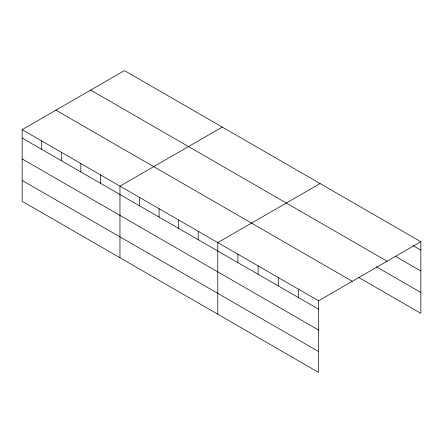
<?xml version="1.0" encoding="UTF-8"?>
<svg xmlns="http://www.w3.org/2000/svg" width="443" height="443" viewBox="0 0 443 443"><rect width="100%" height="100%" fill="white"/><g stroke="black" fill="none" stroke-linecap="round" stroke-linejoin="round"><path stroke-width="0.66" d="M22.15 129.655L318.556 300.786L318.556 372.402L22.15 201.272L22.15 129.655L124.444 70.598L420.85 241.728L420.85 313.345L358.603 277.407M222.259 127.075L119.964 186.132L119.964 257.743M320.073 183.546L217.779 242.603L217.779 314.214M318.556 300.786L420.85 241.728M413.142 245.682L420.85 250.134M395.361 256.275L420.85 270.994M90.688 90.09L387.093 261.215M376.389 266.813L420.85 292.485M55.907 110.169L352.312 281.299M22.15 138.061L318.556 309.192M22.15 158.921L318.556 330.052M22.15 180.412L318.556 351.543M298.399 289.152L298.399 297.558M278.248 277.512L278.248 285.918M258.092 265.878L258.092 274.283M237.935 254.238L237.935 262.644M198.215 231.307L198.215 239.713M178.651 220.016L178.651 228.416M159.092 208.719L159.092 217.125M139.528 197.423L139.528 205.829M100.4 174.835L100.4 183.241M80.836 163.539L80.836 171.945M61.278 152.248L61.278 160.654M41.714 140.952L41.714 149.357"/></g></svg>
